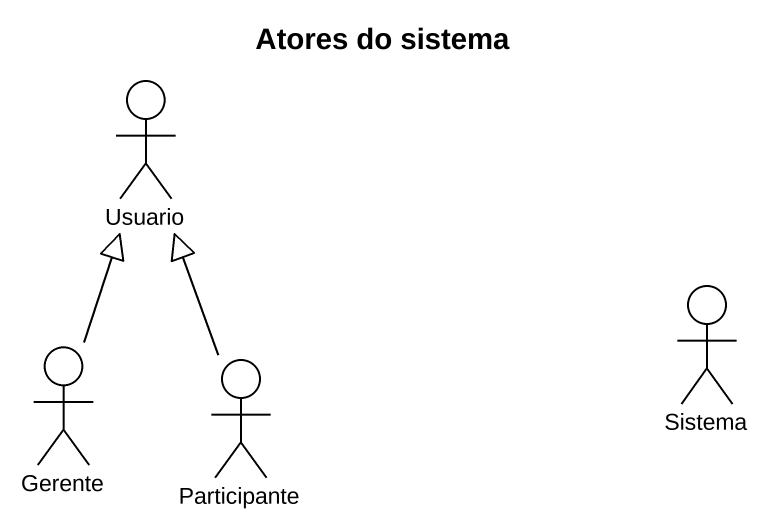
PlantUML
@startuml
title Atores do sistema
actor Usuario
actor Gerente
actor Participante
actor Sistema
Gerente -up-|> Usuario
Participante -up-|> Usuario
@enduml
